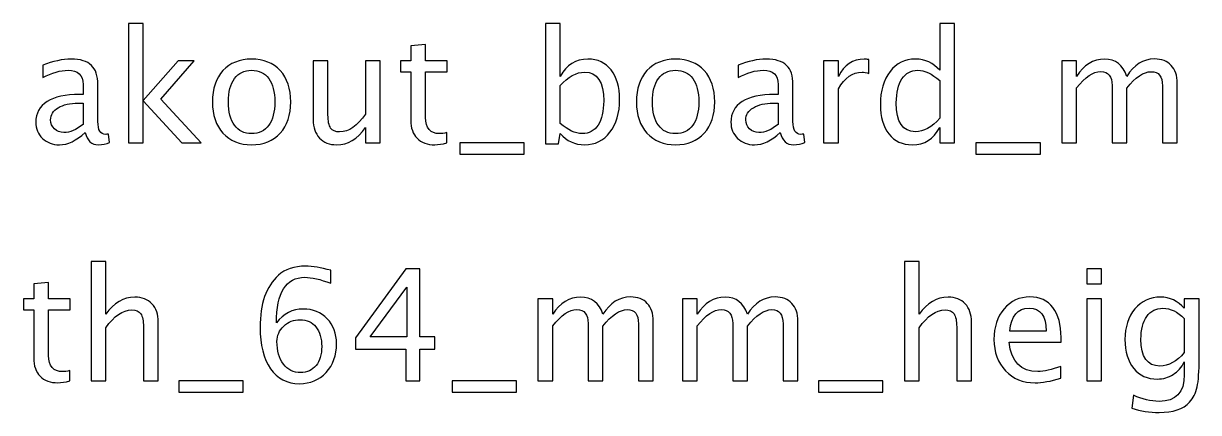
# Model space of a CAD drawing. Header units: centimetres. Extents: x -67 to 67, y -62 to 59.
# Drawn here: x 24.67 to 34.31, y 46.96 to 50.15 of the extents above; entities that cross this region are included whole.
import ezdxf

# ---------------------------------------------------------------- set-up
doc = ezdxf.new("R2010")
doc.units = ezdxf.units.CM
doc.header["$MEASUREMENT"] = 0
doc.layers.add('Layer 1', color=7, linetype='Continuous')

msp = doc.modelspace()

# ---------------------------------------------------------------- linework, layer by layer
at = {"layer": 'Layer 1'}
for points, knots in [([(25.53394, 49.17044), (25.53394, 49.17044), (25.53394, 50.14961), (25.53394, 50.14961), (25.53394, 50.14961), (25.53394, 50.14961), (25.65586, 50.14961), (25.65586, 50.14961), (25.65586, 50.14961), (25.65586, 50.14961), (25.65586, 49.51694), (25.65586, 49.51694), (25.65586, 49.51694), (25.65586, 49.51694), (25.94161, 49.84354), (25.94161, 49.84354), (25.94161, 49.84354), (25.94161, 49.84354), (26.07327, 49.84354), (26.07327, 49.84354), (26.07327, 49.84354), (26.07327, 49.84354), (25.80022, 49.52943), (25.80022, 49.52943), (25.80022, 49.52943), (25.80022, 49.52943), (26.13042, 49.17044), (26.13042, 49.17044), (26.13042, 49.17044), (26.13042, 49.17044), (25.97336, 49.17044), (25.97336, 49.17044), (25.97336, 49.17044), (25.97336, 49.17044), (25.65586, 49.51567), (25.65586, 49.51567), (25.65586, 49.51567), (25.65586, 49.51567), (25.65586, 49.17044), (25.65586, 49.17044), (25.65586, 49.17044), (25.65586, 49.17044), (25.53394, 49.17044), (25.53394, 49.17044)], [0, 0, 0, 0, 0.0833333, 0.0833333, 0.0833333, 0.0833333, 0.1666667, 0.1666667, 0.1666667, 0.1666667, 0.25, 0.25, 0.25, 0.25, 0.3333333, 0.3333333, 0.3333333, 0.3333333, 0.4166667, 0.4166667, 0.4166667, 0.4166667, 0.5, 0.5, 0.5, 0.5, 0.5833333, 0.5833333, 0.5833333, 0.5833333, 0.6666667, 0.6666667, 0.6666667, 0.6666667, 0.75, 0.75, 0.75, 0.75, 0.8333333, 0.8333333, 0.8333333, 0.8333333, 1, 1, 1, 1]), ([(28.95469, 49.16282), (28.95469, 49.16282), (28.95469, 50.14961), (28.95469, 50.14961), (28.95469, 50.14961), (28.95469, 50.14961), (29.07661, 50.14961), (29.07661, 50.14961), (29.07661, 50.14961), (29.07661, 50.14961), (29.07661, 49.71633), (29.07661, 49.71633), (29.07661, 49.71633), (29.12656, 49.81052), (29.20171, 49.85751), (29.30182, 49.85751), (29.30182, 49.85751), (29.38289, 49.85751), (29.4466, 49.82809), (29.49317, 49.76903), (29.49317, 49.76903), (29.53974, 49.70998), (29.56302, 49.62933), (29.56302, 49.5271), (29.56302, 49.5271), (29.56302, 49.41576), (29.53656, 49.3258), (29.48386, 49.25765), (29.48386, 49.25765), (29.43115, 49.18928), (29.36173, 49.1552), (29.27579, 49.1552), (29.27579, 49.1552), (29.19599, 49.1552), (29.12953, 49.18568), (29.07661, 49.24685), (29.07661, 49.24685), (29.07661, 49.24685), (29.06179, 49.16282), (29.06179, 49.16282), (29.06179, 49.16282), (29.06179, 49.16282), (28.95469, 49.16282), (28.95469, 49.16282)], [0, 0, 0, 0, 0.0833333, 0.0833333, 0.0833333, 0.0833333, 0.1666667, 0.1666667, 0.1666667, 0.1666667, 0.25, 0.25, 0.25, 0.25, 0.3333333, 0.3333333, 0.3333333, 0.3333333, 0.4166667, 0.4166667, 0.4166667, 0.4166667, 0.5, 0.5, 0.5, 0.5, 0.5833333, 0.5833333, 0.5833333, 0.5833333, 0.6666667, 0.6666667, 0.6666667, 0.6666667, 0.75, 0.75, 0.75, 0.75, 0.8333333, 0.8333333, 0.8333333, 0.8333333, 1, 1, 1, 1]), ([(32.1881, 49.17044), (32.1881, 49.17044), (32.1881, 49.29681), (32.1881, 49.29681), (32.1881, 49.29681), (32.13836, 49.2024), (32.06343, 49.1552), (31.96331, 49.1552), (31.96331, 49.1552), (31.88203, 49.1552), (31.81811, 49.18462), (31.77154, 49.24368), (31.77154, 49.24368), (31.72497, 49.30273), (31.70169, 49.38338), (31.70169, 49.48561), (31.70169, 49.48561), (31.70169, 49.59737), (31.72815, 49.68733), (31.78085, 49.75549), (31.78085, 49.75549), (31.83377, 49.82343), (31.9032, 49.85751), (31.98935, 49.85751), (31.98935, 49.85751), (32.06914, 49.85751), (32.13561, 49.82703), (32.1881, 49.76586), (32.1881, 49.76586), (32.1881, 49.76586), (32.1881, 50.14961), (32.1881, 50.14961), (32.1881, 50.14961), (32.1881, 50.14961), (32.31002, 50.14961), (32.31002, 50.14961), (32.31002, 50.14961), (32.31002, 50.14961), (32.31002, 49.17044), (32.31002, 49.17044), (32.31002, 49.17044), (32.31002, 49.17044), (32.1881, 49.17044), (32.1881, 49.17044)], [0, 0, 0, 0, 0.0833333, 0.0833333, 0.0833333, 0.0833333, 0.1666667, 0.1666667, 0.1666667, 0.1666667, 0.25, 0.25, 0.25, 0.25, 0.3333333, 0.3333333, 0.3333333, 0.3333333, 0.4166667, 0.4166667, 0.4166667, 0.4166667, 0.5, 0.5, 0.5, 0.5, 0.5833333, 0.5833333, 0.5833333, 0.5833333, 0.6666667, 0.6666667, 0.6666667, 0.6666667, 0.75, 0.75, 0.75, 0.75, 0.8333333, 0.8333333, 0.8333333, 0.8333333, 1, 1, 1, 1]), ([(28.1457, 49.17065), (28.10802, 49.16028), (28.07522, 49.1552), (28.04749, 49.1552), (28.04749, 49.1552), (27.98526, 49.1552), (27.93679, 49.17298), (27.90207, 49.20854), (27.90207, 49.20854), (27.86715, 49.2441), (27.84979, 49.29342), (27.84979, 49.35671), (27.84979, 49.35671), (27.84979, 49.35671), (27.84979, 49.7521), (27.84979, 49.7521), (27.84979, 49.7521), (27.84979, 49.7521), (27.76555, 49.7521), (27.76555, 49.7521), (27.76555, 49.7521), (27.76555, 49.7521), (27.76555, 49.84354), (27.76555, 49.84354), (27.76555, 49.84354), (27.76555, 49.84354), (27.84979, 49.84354), (27.84979, 49.84354), (27.84979, 49.84354), (27.84979, 49.84354), (27.84979, 49.96525), (27.84979, 49.96525), (27.84979, 49.96525), (27.84979, 49.96525), (27.97171, 49.97689), (27.97171, 49.97689), (27.97171, 49.97689), (27.97171, 49.97689), (27.97171, 49.84354), (27.97171, 49.84354), (27.97171, 49.84354), (27.97171, 49.84354), (28.14824, 49.84354), (28.14824, 49.84354), (28.14824, 49.84354), (28.14824, 49.84354), (28.14824, 49.7521), (28.14824, 49.7521), (28.14824, 49.7521), (28.14824, 49.7521), (27.97171, 49.7521), (27.97171, 49.7521), (27.97171, 49.7521), (27.97171, 49.7521), (27.97171, 49.37872), (27.97171, 49.37872), (27.97171, 49.37872), (27.97171, 49.29067), (28.01002, 49.24664), (28.08643, 49.24664), (28.08643, 49.24664), (28.10273, 49.24664), (28.12242, 49.24939), (28.1457, 49.25468), (28.1457, 49.25468), (28.1457, 49.25468), (28.1457, 49.17065), (28.1457, 49.17065)], [0, 0, 0, 0, 0.0555556, 0.0555556, 0.0555556, 0.0555556, 0.1111111, 0.1111111, 0.1111111, 0.1111111, 0.1666667, 0.1666667, 0.1666667, 0.1666667, 0.2222222, 0.2222222, 0.2222222, 0.2222222, 0.2777778, 0.2777778, 0.2777778, 0.2777778, 0.3333333, 0.3333333, 0.3333333, 0.3333333, 0.3888889, 0.3888889, 0.3888889, 0.3888889, 0.4444444, 0.4444444, 0.4444444, 0.4444444, 0.5, 0.5, 0.5, 0.5, 0.5555556, 0.5555556, 0.5555556, 0.5555556, 0.6111111, 0.6111111, 0.6111111, 0.6111111, 0.6666667, 0.6666667, 0.6666667, 0.6666667, 0.7222222, 0.7222222, 0.7222222, 0.7222222, 0.7777778, 0.7777778, 0.7777778, 0.7777778, 0.8333333, 0.8333333, 0.8333333, 0.8333333, 0.8888889, 0.8888889, 0.8888889, 0.8888889, 1, 1, 1, 1]), ([(25.17961, 49.25617), (25.10638, 49.18886), (25.03589, 49.1552), (24.96816, 49.1552), (24.96816, 49.1552), (24.91249, 49.1552), (24.86613, 49.17256), (24.82952, 49.20748), (24.82952, 49.20748), (24.79269, 49.24241), (24.77427, 49.28643), (24.77427, 49.33956), (24.77427, 49.33956), (24.77427, 49.41301), (24.80517, 49.46953), (24.86698, 49.5089), (24.86698, 49.5089), (24.92879, 49.54827), (25.01748, 49.56795), (25.13305, 49.56795), (25.13305, 49.56795), (25.13305, 49.56795), (25.16162, 49.56795), (25.16162, 49.56795), (25.16162, 49.56795), (25.16162, 49.56795), (25.16162, 49.64902), (25.16162, 49.64902), (25.16162, 49.64902), (25.16162, 49.72712), (25.12098, 49.76607), (25.03949, 49.76607), (25.03949, 49.76607), (24.97641, 49.76607), (24.90741, 49.74617), (24.83269, 49.70638), (24.83269, 49.70638), (24.83269, 49.70638), (24.83269, 49.80671), (24.83269, 49.80671), (24.83269, 49.80671), (24.91482, 49.84058), (24.99229, 49.85751), (25.06489, 49.85751), (25.06489, 49.85751), (25.13961, 49.85751), (25.19485, 49.84058), (25.2302, 49.8065), (25.2302, 49.8065), (25.26576, 49.77242), (25.28354, 49.71993), (25.28354, 49.64902), (25.28354, 49.64902), (25.28354, 49.64902), (25.28354, 49.34485), (25.28354, 49.34485), (25.28354, 49.34485), (25.28354, 49.27522), (25.30492, 49.24029), (25.34789, 49.24029), (25.34789, 49.24029), (25.35318, 49.24029), (25.36101, 49.24114), (25.37138, 49.24283), (25.37138, 49.24283), (25.37138, 49.24283), (25.38006, 49.1751), (25.38006, 49.1751), (25.38006, 49.1751), (25.35233, 49.16176), (25.32185, 49.1552), (25.28841, 49.1552), (25.28841, 49.1552), (25.23147, 49.1552), (25.19528, 49.18886), (25.17961, 49.25617)], [0, 0, 0, 0, 0.05, 0.05, 0.05, 0.05, 0.1, 0.1, 0.1, 0.1, 0.15, 0.15, 0.15, 0.15, 0.2, 0.2, 0.2, 0.2, 0.25, 0.25, 0.25, 0.25, 0.3, 0.3, 0.3, 0.3, 0.35, 0.35, 0.35, 0.35, 0.4, 0.4, 0.4, 0.4, 0.45, 0.45, 0.45, 0.45, 0.5, 0.5, 0.5, 0.5, 0.55, 0.55, 0.55, 0.55, 0.6, 0.6, 0.6, 0.6, 0.65, 0.65, 0.65, 0.65, 0.7, 0.7, 0.7, 0.7, 0.75, 0.75, 0.75, 0.75, 0.8, 0.8, 0.8, 0.8, 0.85, 0.85, 0.85, 0.85, 0.9, 0.9, 0.9, 0.9, 1, 1, 1, 1]), ([(26.54423, 49.1552), (26.44538, 49.1552), (26.36707, 49.18674), (26.30949, 49.24982), (26.30949, 49.24982), (26.25171, 49.31289), (26.22292, 49.39862), (26.22292, 49.50678), (26.22292, 49.50678), (26.22292, 49.61473), (26.25171, 49.70024), (26.30949, 49.76311), (26.30949, 49.76311), (26.36707, 49.82597), (26.44538, 49.85751), (26.54423, 49.85751), (26.54423, 49.85751), (26.64308, 49.85751), (26.7214, 49.82597), (26.77897, 49.76311), (26.77897, 49.76311), (26.83675, 49.70024), (26.86554, 49.61473), (26.86554, 49.50678), (26.86554, 49.50678), (26.86554, 49.39862), (26.83675, 49.31289), (26.77897, 49.24982), (26.77897, 49.24982), (26.7214, 49.18674), (26.64308, 49.1552), (26.54423, 49.1552)], [0, 0, 0, 0, 0.1111111, 0.1111111, 0.1111111, 0.1111111, 0.2222222, 0.2222222, 0.2222222, 0.2222222, 0.3333333, 0.3333333, 0.3333333, 0.3333333, 0.4444444, 0.4444444, 0.4444444, 0.4444444, 0.5555556, 0.5555556, 0.5555556, 0.5555556, 0.6666667, 0.6666667, 0.6666667, 0.6666667, 0.7777778, 0.7777778, 0.7777778, 0.7777778, 1, 1, 1, 1]), ([(27.4781, 49.17044), (27.4781, 49.17044), (27.4781, 49.29702), (27.4781, 49.29702), (27.4781, 49.29702), (27.41312, 49.2024), (27.33417, 49.1552), (27.24146, 49.1552), (27.24146, 49.1552), (27.18261, 49.1552), (27.13584, 49.17362), (27.10112, 49.21066), (27.10112, 49.21066), (27.0662, 49.2477), (27.04884, 49.29744), (27.04884, 49.36031), (27.04884, 49.36031), (27.04884, 49.36031), (27.04884, 49.84354), (27.04884, 49.84354), (27.04884, 49.84354), (27.04884, 49.84354), (27.17076, 49.84354), (27.17076, 49.84354), (27.17076, 49.84354), (27.17076, 49.84354), (27.17076, 49.4001), (27.17076, 49.4001), (27.17076, 49.4001), (27.17076, 49.34951), (27.17817, 49.31374), (27.19277, 49.29257), (27.19277, 49.29257), (27.20759, 49.27119), (27.23214, 49.26061), (27.26665, 49.26061), (27.26665, 49.26061), (27.34115, 49.26061), (27.41185, 49.30951), (27.4781, 49.40751), (27.4781, 49.40751), (27.4781, 49.40751), (27.4781, 49.84354), (27.4781, 49.84354), (27.4781, 49.84354), (27.4781, 49.84354), (27.60002, 49.84354), (27.60002, 49.84354), (27.60002, 49.84354), (27.60002, 49.84354), (27.60002, 49.17044), (27.60002, 49.17044), (27.60002, 49.17044), (27.60002, 49.17044), (27.4781, 49.17044), (27.4781, 49.17044)], [0, 0, 0, 0, 0.0666667, 0.0666667, 0.0666667, 0.0666667, 0.1333333, 0.1333333, 0.1333333, 0.1333333, 0.2, 0.2, 0.2, 0.2, 0.2666667, 0.2666667, 0.2666667, 0.2666667, 0.3333333, 0.3333333, 0.3333333, 0.3333333, 0.4, 0.4, 0.4, 0.4, 0.4666667, 0.4666667, 0.4666667, 0.4666667, 0.5333333, 0.5333333, 0.5333333, 0.5333333, 0.6, 0.6, 0.6, 0.6, 0.6666667, 0.6666667, 0.6666667, 0.6666667, 0.7333333, 0.7333333, 0.7333333, 0.7333333, 0.8, 0.8, 0.8, 0.8, 0.8666667, 0.8666667, 0.8666667, 0.8666667, 1, 1, 1, 1]), ([(30.02191, 49.1552), (29.92306, 49.1552), (29.84475, 49.18674), (29.78717, 49.24982), (29.78717, 49.24982), (29.72939, 49.31289), (29.7006, 49.39862), (29.7006, 49.50678), (29.7006, 49.50678), (29.7006, 49.61473), (29.72939, 49.70024), (29.78717, 49.76311), (29.78717, 49.76311), (29.84475, 49.82597), (29.92306, 49.85751), (30.02191, 49.85751), (30.02191, 49.85751), (30.12076, 49.85751), (30.19908, 49.82597), (30.25665, 49.76311), (30.25665, 49.76311), (30.31443, 49.70024), (30.34322, 49.61473), (30.34322, 49.50678), (30.34322, 49.50678), (30.34322, 49.39862), (30.31443, 49.31289), (30.25665, 49.24982), (30.25665, 49.24982), (30.19908, 49.18674), (30.12076, 49.1552), (30.02191, 49.1552)], [0, 0, 0, 0, 0.1111111, 0.1111111, 0.1111111, 0.1111111, 0.2222222, 0.2222222, 0.2222222, 0.2222222, 0.3333333, 0.3333333, 0.3333333, 0.3333333, 0.4444444, 0.4444444, 0.4444444, 0.4444444, 0.5555556, 0.5555556, 0.5555556, 0.5555556, 0.6666667, 0.6666667, 0.6666667, 0.6666667, 0.7777778, 0.7777778, 0.7777778, 0.7777778, 1, 1, 1, 1]), ([(30.88106, 49.25617), (30.80783, 49.18886), (30.73734, 49.1552), (30.66961, 49.1552), (30.66961, 49.1552), (30.61394, 49.1552), (30.56758, 49.17256), (30.53097, 49.20748), (30.53097, 49.20748), (30.49414, 49.24241), (30.47572, 49.28643), (30.47572, 49.33956), (30.47572, 49.33956), (30.47572, 49.41301), (30.50662, 49.46953), (30.56843, 49.5089), (30.56843, 49.5089), (30.63024, 49.54827), (30.71893, 49.56795), (30.8345, 49.56795), (30.8345, 49.56795), (30.8345, 49.56795), (30.86307, 49.56795), (30.86307, 49.56795), (30.86307, 49.56795), (30.86307, 49.56795), (30.86307, 49.64902), (30.86307, 49.64902), (30.86307, 49.64902), (30.86307, 49.72712), (30.82243, 49.76607), (30.74094, 49.76607), (30.74094, 49.76607), (30.67786, 49.76607), (30.60886, 49.74617), (30.53414, 49.70638), (30.53414, 49.70638), (30.53414, 49.70638), (30.53414, 49.80671), (30.53414, 49.80671), (30.53414, 49.80671), (30.61627, 49.84058), (30.69374, 49.85751), (30.76634, 49.85751), (30.76634, 49.85751), (30.84106, 49.85751), (30.8963, 49.84058), (30.93165, 49.8065), (30.93165, 49.8065), (30.96721, 49.77242), (30.98499, 49.71993), (30.98499, 49.64902), (30.98499, 49.64902), (30.98499, 49.64902), (30.98499, 49.34485), (30.98499, 49.34485), (30.98499, 49.34485), (30.98499, 49.27522), (31.00637, 49.24029), (31.04934, 49.24029), (31.04934, 49.24029), (31.05463, 49.24029), (31.06246, 49.24114), (31.07283, 49.24283), (31.07283, 49.24283), (31.07283, 49.24283), (31.08151, 49.1751), (31.08151, 49.1751), (31.08151, 49.1751), (31.05378, 49.16176), (31.0233, 49.1552), (30.98986, 49.1552), (30.98986, 49.1552), (30.93292, 49.1552), (30.89673, 49.18886), (30.88106, 49.25617)], [0, 0, 0, 0, 0.05, 0.05, 0.05, 0.05, 0.1, 0.1, 0.1, 0.1, 0.15, 0.15, 0.15, 0.15, 0.2, 0.2, 0.2, 0.2, 0.25, 0.25, 0.25, 0.25, 0.3, 0.3, 0.3, 0.3, 0.35, 0.35, 0.35, 0.35, 0.4, 0.4, 0.4, 0.4, 0.45, 0.45, 0.45, 0.45, 0.5, 0.5, 0.5, 0.5, 0.55, 0.55, 0.55, 0.55, 0.6, 0.6, 0.6, 0.6, 0.65, 0.65, 0.65, 0.65, 0.7, 0.7, 0.7, 0.7, 0.75, 0.75, 0.75, 0.75, 0.8, 0.8, 0.8, 0.8, 0.85, 0.85, 0.85, 0.85, 0.9, 0.9, 0.9, 0.9, 1, 1, 1, 1]), ([(31.23539, 49.17044), (31.23539, 49.17044), (31.23539, 49.84354), (31.23539, 49.84354), (31.23539, 49.84354), (31.23539, 49.84354), (31.35731, 49.84354), (31.35731, 49.84354), (31.35731, 49.84354), (31.35731, 49.84354), (31.35731, 49.71633), (31.35731, 49.71633), (31.35731, 49.71633), (31.40578, 49.81052), (31.47606, 49.85751), (31.56834, 49.85751), (31.56834, 49.85751), (31.58083, 49.85751), (31.59395, 49.85645), (31.6075, 49.85434), (31.6075, 49.85434), (31.6075, 49.85434), (31.6075, 49.74025), (31.6075, 49.74025), (31.6075, 49.74025), (31.58633, 49.74723), (31.56771, 49.75083), (31.55162, 49.75083), (31.55162, 49.75083), (31.47415, 49.75083), (31.40938, 49.70511), (31.35731, 49.61346), (31.35731, 49.61346), (31.35731, 49.61346), (31.35731, 49.17044), (31.35731, 49.17044), (31.35731, 49.17044), (31.35731, 49.17044), (31.23539, 49.17044), (31.23539, 49.17044)], [0, 0, 0, 0, 0.0909091, 0.0909091, 0.0909091, 0.0909091, 0.1818182, 0.1818182, 0.1818182, 0.1818182, 0.2727273, 0.2727273, 0.2727273, 0.2727273, 0.3636364, 0.3636364, 0.3636364, 0.3636364, 0.4545455, 0.4545455, 0.4545455, 0.4545455, 0.5454545, 0.5454545, 0.5454545, 0.5454545, 0.6363636, 0.6363636, 0.6363636, 0.6363636, 0.7272727, 0.7272727, 0.7272727, 0.7272727, 0.8181818, 0.8181818, 0.8181818, 0.8181818, 1, 1, 1, 1]), ([(33.18928, 49.17044), (33.18928, 49.17044), (33.18928, 49.84354), (33.18928, 49.84354), (33.18928, 49.84354), (33.18928, 49.84354), (33.3112, 49.84354), (33.3112, 49.84354), (33.3112, 49.84354), (33.3112, 49.84354), (33.3112, 49.71633), (33.3112, 49.71633), (33.3112, 49.71633), (33.37068, 49.81052), (33.44688, 49.85751), (33.54022, 49.85751), (33.54022, 49.85751), (33.63018, 49.85751), (33.69135, 49.81052), (33.72395, 49.71633), (33.72395, 49.71633), (33.78174, 49.81137), (33.85709, 49.85878), (33.94959, 49.85878), (33.94959, 49.85878), (34.00864, 49.85878), (34.05457, 49.84142), (34.08738, 49.8065), (34.08738, 49.8065), (34.12019, 49.77157), (34.1367, 49.72268), (34.1367, 49.65981), (34.1367, 49.65981), (34.1367, 49.65981), (34.1367, 49.17044), (34.1367, 49.17044), (34.1367, 49.17044), (34.1367, 49.17044), (34.01478, 49.17044), (34.01478, 49.17044), (34.01478, 49.17044), (34.01478, 49.17044), (34.01478, 49.63971), (34.01478, 49.63971), (34.01478, 49.63971), (34.01478, 49.71633), (33.9843, 49.75464), (33.92334, 49.75464), (33.92334, 49.75464), (33.86005, 49.75464), (33.79359, 49.70998), (33.72395, 49.62044), (33.72395, 49.62044), (33.72395, 49.62044), (33.72395, 49.17044), (33.72395, 49.17044), (33.72395, 49.17044), (33.72395, 49.17044), (33.60203, 49.17044), (33.60203, 49.17044), (33.60203, 49.17044), (33.60203, 49.17044), (33.60203, 49.64013), (33.60203, 49.64013), (33.60203, 49.64013), (33.60203, 49.71739), (33.57113, 49.75591), (33.50911, 49.75591), (33.50911, 49.75591), (33.44751, 49.75591), (33.38147, 49.71104), (33.3112, 49.62108), (33.3112, 49.62108), (33.3112, 49.62108), (33.3112, 49.17044), (33.3112, 49.17044), (33.3112, 49.17044), (33.3112, 49.17044), (33.18928, 49.17044), (33.18928, 49.17044)], [0, 0, 0, 0, 0.047619, 0.047619, 0.047619, 0.047619, 0.0952381, 0.0952381, 0.0952381, 0.0952381, 0.1428571, 0.1428571, 0.1428571, 0.1428571, 0.1904762, 0.1904762, 0.1904762, 0.1904762, 0.2380952, 0.2380952, 0.2380952, 0.2380952, 0.2857143, 0.2857143, 0.2857143, 0.2857143, 0.3333333, 0.3333333, 0.3333333, 0.3333333, 0.3809524, 0.3809524, 0.3809524, 0.3809524, 0.4285714, 0.4285714, 0.4285714, 0.4285714, 0.4761905, 0.4761905, 0.4761905, 0.4761905, 0.5238095, 0.5238095, 0.5238095, 0.5238095, 0.5714286, 0.5714286, 0.5714286, 0.5714286, 0.6190476, 0.6190476, 0.6190476, 0.6190476, 0.6666667, 0.6666667, 0.6666667, 0.6666667, 0.7142857, 0.7142857, 0.7142857, 0.7142857, 0.7619048, 0.7619048, 0.7619048, 0.7619048, 0.8095238, 0.8095238, 0.8095238, 0.8095238, 0.8571429, 0.8571429, 0.8571429, 0.8571429, 0.9047619, 0.9047619, 0.9047619, 0.9047619, 1, 1, 1, 1]), ([(26.54402, 49.24664), (26.60434, 49.24664), (26.65133, 49.26929), (26.68478, 49.3148), (26.68478, 49.3148), (26.71801, 49.36009), (26.73473, 49.42423), (26.73473, 49.50678), (26.73473, 49.50678), (26.73473, 49.58912), (26.71801, 49.65304), (26.68478, 49.69834), (26.68478, 49.69834), (26.65133, 49.74342), (26.60434, 49.76607), (26.54402, 49.76607), (26.54402, 49.76607), (26.48348, 49.76607), (26.43649, 49.74342), (26.40347, 49.69834), (26.40347, 49.69834), (26.37024, 49.65304), (26.35373, 49.58912), (26.35373, 49.50678), (26.35373, 49.50678), (26.35373, 49.42423), (26.37024, 49.36009), (26.40347, 49.3148), (26.40347, 49.3148), (26.43649, 49.26929), (26.48348, 49.24664), (26.54402, 49.24664)], [0, 0, 0, 0, 0.1111111, 0.1111111, 0.1111111, 0.1111111, 0.2222222, 0.2222222, 0.2222222, 0.2222222, 0.3333333, 0.3333333, 0.3333333, 0.3333333, 0.4444444, 0.4444444, 0.4444444, 0.4444444, 0.5555556, 0.5555556, 0.5555556, 0.5555556, 0.6666667, 0.6666667, 0.6666667, 0.6666667, 0.7777778, 0.7777778, 0.7777778, 0.7777778, 1, 1, 1, 1]), ([(29.07661, 49.33088), (29.13948, 49.27479), (29.19938, 49.24664), (29.25632, 49.24664), (29.25632, 49.24664), (29.31241, 49.24664), (29.3558, 49.27014), (29.38628, 49.31691), (29.38628, 49.31691), (29.41697, 49.36369), (29.43221, 49.42952), (29.43221, 49.51461), (29.43221, 49.51461), (29.43221, 49.67209), (29.38014, 49.75083), (29.276, 49.75083), (29.276, 49.75083), (29.20784, 49.75083), (29.14138, 49.714), (29.07661, 49.64013), (29.07661, 49.64013), (29.07661, 49.64013), (29.07661, 49.33088), (29.07661, 49.33088)], [0, 0, 0, 0, 0.1428571, 0.1428571, 0.1428571, 0.1428571, 0.2857143, 0.2857143, 0.2857143, 0.2857143, 0.4285714, 0.4285714, 0.4285714, 0.4285714, 0.5714286, 0.5714286, 0.5714286, 0.5714286, 0.7142857, 0.7142857, 0.7142857, 0.7142857, 1, 1, 1, 1]), ([(30.0217, 49.24664), (30.08202, 49.24664), (30.12901, 49.26929), (30.16246, 49.3148), (30.16246, 49.3148), (30.19569, 49.36009), (30.21241, 49.42423), (30.21241, 49.50678), (30.21241, 49.50678), (30.21241, 49.58912), (30.19569, 49.65304), (30.16246, 49.69834), (30.16246, 49.69834), (30.12901, 49.74342), (30.08202, 49.76607), (30.0217, 49.76607), (30.0217, 49.76607), (29.96116, 49.76607), (29.91417, 49.74342), (29.88115, 49.69834), (29.88115, 49.69834), (29.84792, 49.65304), (29.83141, 49.58912), (29.83141, 49.50678), (29.83141, 49.50678), (29.83141, 49.42423), (29.84792, 49.36009), (29.88115, 49.3148), (29.88115, 49.3148), (29.91417, 49.26929), (29.96116, 49.24664), (30.0217, 49.24664)], [0, 0, 0, 0, 0.1111111, 0.1111111, 0.1111111, 0.1111111, 0.2222222, 0.2222222, 0.2222222, 0.2222222, 0.3333333, 0.3333333, 0.3333333, 0.3333333, 0.4444444, 0.4444444, 0.4444444, 0.4444444, 0.5555556, 0.5555556, 0.5555556, 0.5555556, 0.6666667, 0.6666667, 0.6666667, 0.6666667, 0.7777778, 0.7777778, 0.7777778, 0.7777778, 1, 1, 1, 1]), ([(32.1881, 49.68246), (32.12481, 49.73813), (32.06491, 49.76607), (32.00818, 49.76607), (32.00818, 49.76607), (31.9523, 49.76607), (31.90912, 49.74279), (31.87843, 49.69601), (31.87843, 49.69601), (31.84774, 49.64944), (31.8325, 49.5834), (31.8325, 49.49789), (31.8325, 49.49789), (31.8325, 49.34062), (31.88457, 49.26188), (31.98892, 49.26188), (31.98892, 49.26188), (32.05666, 49.26188), (32.12312, 49.29892), (32.1881, 49.37279), (32.1881, 49.37279), (32.1881, 49.37279), (32.1881, 49.68246), (32.1881, 49.68246)], [0, 0, 0, 0, 0.1428571, 0.1428571, 0.1428571, 0.1428571, 0.2857143, 0.2857143, 0.2857143, 0.2857143, 0.4285714, 0.4285714, 0.4285714, 0.4285714, 0.5714286, 0.5714286, 0.5714286, 0.5714286, 0.7142857, 0.7142857, 0.7142857, 0.7142857, 1, 1, 1, 1]), ([(25.16162, 49.32263), (25.16162, 49.32263), (25.16162, 49.49556), (25.16162, 49.49556), (25.16162, 49.49556), (25.16162, 49.49556), (25.12246, 49.49683), (25.12246, 49.49683), (25.12246, 49.49683), (25.05473, 49.49683), (25.00012, 49.48434), (24.95842, 49.45937), (24.95842, 49.45937), (24.91693, 49.43418), (24.89619, 49.40095), (24.89619, 49.35946), (24.89619, 49.35946), (24.89619, 49.33046), (24.90656, 49.30591), (24.92709, 49.2858), (24.92709, 49.2858), (24.94784, 49.26569), (24.97303, 49.25553), (25.00287, 49.25553), (25.00287, 49.25553), (25.05367, 49.25553), (25.10659, 49.27797), (25.16162, 49.32263)], [0, 0, 0, 0, 0.125, 0.125, 0.125, 0.125, 0.25, 0.25, 0.25, 0.25, 0.375, 0.375, 0.375, 0.375, 0.5, 0.5, 0.5, 0.5, 0.625, 0.625, 0.625, 0.625, 0.75, 0.75, 0.75, 0.75, 1, 1, 1, 1]), ([(30.86307, 49.32263), (30.86307, 49.32263), (30.86307, 49.49556), (30.86307, 49.49556), (30.86307, 49.49556), (30.86307, 49.49556), (30.82391, 49.49683), (30.82391, 49.49683), (30.82391, 49.49683), (30.75618, 49.49683), (30.70157, 49.48434), (30.65987, 49.45937), (30.65987, 49.45937), (30.61838, 49.43418), (30.59764, 49.40095), (30.59764, 49.35946), (30.59764, 49.35946), (30.59764, 49.33046), (30.60801, 49.30591), (30.62854, 49.2858), (30.62854, 49.2858), (30.64929, 49.26569), (30.67448, 49.25553), (30.70432, 49.25553), (30.70432, 49.25553), (30.75512, 49.25553), (30.80804, 49.27797), (30.86307, 49.32263)], [0, 0, 0, 0, 0.125, 0.125, 0.125, 0.125, 0.25, 0.25, 0.25, 0.25, 0.375, 0.375, 0.375, 0.375, 0.5, 0.5, 0.5, 0.5, 0.625, 0.625, 0.625, 0.625, 0.75, 0.75, 0.75, 0.75, 1, 1, 1, 1]), ([(28.25111, 49.079), (28.25111, 49.079), (28.25111, 49.17044), (28.25111, 49.17044), (28.25111, 49.17044), (28.25111, 49.17044), (28.77943, 49.17044), (28.77943, 49.17044), (28.77943, 49.17044), (28.77943, 49.17044), (28.77943, 49.079), (28.77943, 49.079), (28.77943, 49.079), (28.77943, 49.079), (28.25111, 49.079), (28.25111, 49.079)], [0, 0, 0, 0, 0.2, 0.2, 0.2, 0.2, 0.4, 0.4, 0.4, 0.4, 0.6, 0.6, 0.6, 0.6, 1, 1, 1, 1]), ([(32.4857, 49.079), (32.4857, 49.079), (32.4857, 49.17044), (32.4857, 49.17044), (32.4857, 49.17044), (32.4857, 49.17044), (33.01402, 49.17044), (33.01402, 49.17044), (33.01402, 49.17044), (33.01402, 49.17044), (33.01402, 49.079), (33.01402, 49.079), (33.01402, 49.079), (33.01402, 49.079), (32.4857, 49.079), (32.4857, 49.079)], [0, 0, 0, 0, 0.2, 0.2, 0.2, 0.2, 0.4, 0.4, 0.4, 0.4, 0.6, 0.6, 0.6, 0.6, 1, 1, 1, 1]), ([(25.22755, 47.21887), (25.22755, 47.21887), (25.22755, 48.19804), (25.22755, 48.19804), (25.22755, 48.19804), (25.22755, 48.19804), (25.34947, 48.19804), (25.34947, 48.19804), (25.34947, 48.19804), (25.34947, 48.19804), (25.34947, 47.76476), (25.34947, 47.76476), (25.34947, 47.76476), (25.41403, 47.85895), (25.49319, 47.90594), (25.58675, 47.90594), (25.58675, 47.90594), (25.64559, 47.90594), (25.69237, 47.88753), (25.72687, 47.85048), (25.72687, 47.85048), (25.76137, 47.81365), (25.77873, 47.76391), (25.77873, 47.70168), (25.77873, 47.70168), (25.77873, 47.70168), (25.77873, 47.21887), (25.77873, 47.21887), (25.77873, 47.21887), (25.77873, 47.21887), (25.65681, 47.21887), (25.65681, 47.21887), (25.65681, 47.21887), (25.65681, 47.21887), (25.65681, 47.66189), (25.65681, 47.66189), (25.65681, 47.66189), (25.65681, 47.71184), (25.6494, 47.7474), (25.6348, 47.76857), (25.6348, 47.76857), (25.61998, 47.78995), (25.59564, 47.80053), (25.56156, 47.80053), (25.56156, 47.80053), (25.48663, 47.80053), (25.41593, 47.75164), (25.34947, 47.65385), (25.34947, 47.65385), (25.34947, 47.65385), (25.34947, 47.21887), (25.34947, 47.21887), (25.34947, 47.21887), (25.34947, 47.21887), (25.22755, 47.21887), (25.22755, 47.21887)], [0, 0, 0, 0, 0.0666667, 0.0666667, 0.0666667, 0.0666667, 0.1333333, 0.1333333, 0.1333333, 0.1333333, 0.2, 0.2, 0.2, 0.2, 0.2666667, 0.2666667, 0.2666667, 0.2666667, 0.3333333, 0.3333333, 0.3333333, 0.3333333, 0.4, 0.4, 0.4, 0.4, 0.4666667, 0.4666667, 0.4666667, 0.4666667, 0.5333333, 0.5333333, 0.5333333, 0.5333333, 0.6, 0.6, 0.6, 0.6, 0.6666667, 0.6666667, 0.6666667, 0.6666667, 0.7333333, 0.7333333, 0.7333333, 0.7333333, 0.8, 0.8, 0.8, 0.8, 0.8666667, 0.8666667, 0.8666667, 0.8666667, 1, 1, 1, 1]), ([(31.89844, 47.21887), (31.89844, 47.21887), (31.89844, 48.19804), (31.89844, 48.19804), (31.89844, 48.19804), (31.89844, 48.19804), (32.02036, 48.19804), (32.02036, 48.19804), (32.02036, 48.19804), (32.02036, 48.19804), (32.02036, 47.76476), (32.02036, 47.76476), (32.02036, 47.76476), (32.08492, 47.85895), (32.16408, 47.90594), (32.25764, 47.90594), (32.25764, 47.90594), (32.31648, 47.90594), (32.36326, 47.88753), (32.39776, 47.85048), (32.39776, 47.85048), (32.43226, 47.81365), (32.44962, 47.76391), (32.44962, 47.70168), (32.44962, 47.70168), (32.44962, 47.70168), (32.44962, 47.21887), (32.44962, 47.21887), (32.44962, 47.21887), (32.44962, 47.21887), (32.3277, 47.21887), (32.3277, 47.21887), (32.3277, 47.21887), (32.3277, 47.21887), (32.3277, 47.66189), (32.3277, 47.66189), (32.3277, 47.66189), (32.3277, 47.71184), (32.32029, 47.7474), (32.30569, 47.76857), (32.30569, 47.76857), (32.29087, 47.78995), (32.26653, 47.80053), (32.23245, 47.80053), (32.23245, 47.80053), (32.15752, 47.80053), (32.08682, 47.75164), (32.02036, 47.65385), (32.02036, 47.65385), (32.02036, 47.65385), (32.02036, 47.21887), (32.02036, 47.21887), (32.02036, 47.21887), (32.02036, 47.21887), (31.89844, 47.21887), (31.89844, 47.21887)], [0, 0, 0, 0, 0.0666667, 0.0666667, 0.0666667, 0.0666667, 0.1333333, 0.1333333, 0.1333333, 0.1333333, 0.2, 0.2, 0.2, 0.2, 0.2666667, 0.2666667, 0.2666667, 0.2666667, 0.3333333, 0.3333333, 0.3333333, 0.3333333, 0.4, 0.4, 0.4, 0.4, 0.4666667, 0.4666667, 0.4666667, 0.4666667, 0.5333333, 0.5333333, 0.5333333, 0.5333333, 0.6, 0.6, 0.6, 0.6, 0.6666667, 0.6666667, 0.6666667, 0.6666667, 0.7333333, 0.7333333, 0.7333333, 0.7333333, 0.8, 0.8, 0.8, 0.8, 0.8666667, 0.8666667, 0.8666667, 0.8666667, 1, 1, 1, 1]), ([(26.74732, 47.6947), (26.80574, 47.77026), (26.87919, 47.80815), (26.96767, 47.80815), (26.96767, 47.80815), (27.04789, 47.80815), (27.1135, 47.78169), (27.16473, 47.72856), (27.16473, 47.72856), (27.21574, 47.67544), (27.24135, 47.60728), (27.24135, 47.52409), (27.24135, 47.52409), (27.24135, 47.42863), (27.21278, 47.3501), (27.15541, 47.28851), (27.15541, 47.28851), (27.09805, 47.22691), (27.02524, 47.19601), (26.93655, 47.19601), (26.93655, 47.19601), (26.8358, 47.19601), (26.75663, 47.23686), (26.6997, 47.31835), (26.6997, 47.31835), (26.64255, 47.40006), (26.61397, 47.51309), (26.61397, 47.65723), (26.61397, 47.65723), (26.61397, 47.85154), (26.66392, 47.99399), (26.76362, 48.08501), (26.76362, 48.08501), (26.81781, 48.13496), (26.89274, 48.15994), (26.9882, 48.15994), (26.9882, 48.15994), (27.04365, 48.15994), (27.11245, 48.14851), (27.19436, 48.12565), (27.19436, 48.12565), (27.19436, 48.12565), (27.19436, 48.01897), (27.19436, 48.01897), (27.19436, 48.01897), (27.10779, 48.05199), (27.03667, 48.0685), (26.98079, 48.0685), (26.98079, 48.0685), (26.82521, 48.0685), (26.74732, 47.94383), (26.74732, 47.6947)], [0, 0, 0, 0, 0.0714286, 0.0714286, 0.0714286, 0.0714286, 0.1428571, 0.1428571, 0.1428571, 0.1428571, 0.2142857, 0.2142857, 0.2142857, 0.2142857, 0.2857143, 0.2857143, 0.2857143, 0.2857143, 0.3571429, 0.3571429, 0.3571429, 0.3571429, 0.4285714, 0.4285714, 0.4285714, 0.4285714, 0.5, 0.5, 0.5, 0.5, 0.5714286, 0.5714286, 0.5714286, 0.5714286, 0.6428571, 0.6428571, 0.6428571, 0.6428571, 0.7142857, 0.7142857, 0.7142857, 0.7142857, 0.7857143, 0.7857143, 0.7857143, 0.7857143, 0.8571429, 0.8571429, 0.8571429, 0.8571429, 1, 1, 1, 1]), ([(27.81073, 47.21887), (27.81073, 47.21887), (27.81073, 47.47922), (27.81073, 47.47922), (27.81073, 47.47922), (27.81073, 47.47922), (27.39671, 47.47922), (27.39671, 47.47922), (27.39671, 47.47922), (27.39671, 47.47922), (27.39671, 47.57193), (27.39671, 47.57193), (27.39671, 47.57193), (27.39671, 47.57193), (27.81073, 48.13708), (27.81073, 48.13708), (27.81073, 48.13708), (27.81073, 48.13708), (27.92503, 48.13708), (27.92503, 48.13708), (27.92503, 48.13708), (27.92503, 48.13708), (27.92503, 47.57955), (27.92503, 47.57955), (27.92503, 47.57955), (27.92503, 47.57955), (28.04822, 47.57955), (28.04822, 47.57955), (28.04822, 47.57955), (28.04822, 47.57955), (28.04822, 47.47922), (28.04822, 47.47922), (28.04822, 47.47922), (28.04822, 47.47922), (27.92503, 47.47922), (27.92503, 47.47922), (27.92503, 47.47922), (27.92503, 47.47922), (27.92503, 47.21887), (27.92503, 47.21887), (27.92503, 47.21887), (27.92503, 47.21887), (27.81073, 47.21887), (27.81073, 47.21887)], [0, 0, 0, 0, 0.0833333, 0.0833333, 0.0833333, 0.0833333, 0.1666667, 0.1666667, 0.1666667, 0.1666667, 0.25, 0.25, 0.25, 0.25, 0.3333333, 0.3333333, 0.3333333, 0.3333333, 0.4166667, 0.4166667, 0.4166667, 0.4166667, 0.5, 0.5, 0.5, 0.5, 0.5833333, 0.5833333, 0.5833333, 0.5833333, 0.6666667, 0.6666667, 0.6666667, 0.6666667, 0.75, 0.75, 0.75, 0.75, 0.8333333, 0.8333333, 0.8333333, 0.8333333, 1, 1, 1, 1]), ([(33.39429, 48.01516), (33.39429, 48.01516), (33.39429, 48.13708), (33.39429, 48.13708), (33.39429, 48.13708), (33.39429, 48.13708), (33.51621, 48.13708), (33.51621, 48.13708), (33.51621, 48.13708), (33.51621, 48.13708), (33.51621, 48.01516), (33.51621, 48.01516), (33.51621, 48.01516), (33.51621, 48.01516), (33.39429, 48.01516), (33.39429, 48.01516)], [0, 0, 0, 0, 0.2, 0.2, 0.2, 0.2, 0.4, 0.4, 0.4, 0.4, 0.6, 0.6, 0.6, 0.6, 1, 1, 1, 1]), ([(25.05356, 47.21908), (25.01588, 47.20871), (24.98308, 47.20363), (24.95535, 47.20363), (24.95535, 47.20363), (24.89312, 47.20363), (24.84465, 47.22141), (24.80993, 47.25697), (24.80993, 47.25697), (24.77501, 47.29253), (24.75765, 47.34185), (24.75765, 47.40514), (24.75765, 47.40514), (24.75765, 47.40514), (24.75765, 47.80053), (24.75765, 47.80053), (24.75765, 47.80053), (24.75765, 47.80053), (24.67341, 47.80053), (24.67341, 47.80053), (24.67341, 47.80053), (24.67341, 47.80053), (24.67341, 47.89197), (24.67341, 47.89197), (24.67341, 47.89197), (24.67341, 47.89197), (24.75765, 47.89197), (24.75765, 47.89197), (24.75765, 47.89197), (24.75765, 47.89197), (24.75765, 48.01368), (24.75765, 48.01368), (24.75765, 48.01368), (24.75765, 48.01368), (24.87957, 48.02532), (24.87957, 48.02532), (24.87957, 48.02532), (24.87957, 48.02532), (24.87957, 47.89197), (24.87957, 47.89197), (24.87957, 47.89197), (24.87957, 47.89197), (25.0561, 47.89197), (25.0561, 47.89197), (25.0561, 47.89197), (25.0561, 47.89197), (25.0561, 47.80053), (25.0561, 47.80053), (25.0561, 47.80053), (25.0561, 47.80053), (24.87957, 47.80053), (24.87957, 47.80053), (24.87957, 47.80053), (24.87957, 47.80053), (24.87957, 47.42715), (24.87957, 47.42715), (24.87957, 47.42715), (24.87957, 47.3391), (24.91788, 47.29507), (24.99429, 47.29507), (24.99429, 47.29507), (25.01059, 47.29507), (25.03028, 47.29782), (25.05356, 47.30311), (25.05356, 47.30311), (25.05356, 47.30311), (25.05356, 47.21908), (25.05356, 47.21908)], [0, 0, 0, 0, 0.0555556, 0.0555556, 0.0555556, 0.0555556, 0.1111111, 0.1111111, 0.1111111, 0.1111111, 0.1666667, 0.1666667, 0.1666667, 0.1666667, 0.2222222, 0.2222222, 0.2222222, 0.2222222, 0.2777778, 0.2777778, 0.2777778, 0.2777778, 0.3333333, 0.3333333, 0.3333333, 0.3333333, 0.3888889, 0.3888889, 0.3888889, 0.3888889, 0.4444444, 0.4444444, 0.4444444, 0.4444444, 0.5, 0.5, 0.5, 0.5, 0.5555556, 0.5555556, 0.5555556, 0.5555556, 0.6111111, 0.6111111, 0.6111111, 0.6111111, 0.6666667, 0.6666667, 0.6666667, 0.6666667, 0.7222222, 0.7222222, 0.7222222, 0.7222222, 0.7777778, 0.7777778, 0.7777778, 0.7777778, 0.8333333, 0.8333333, 0.8333333, 0.8333333, 0.8888889, 0.8888889, 0.8888889, 0.8888889, 1, 1, 1, 1]), ([(27.51715, 47.57955), (27.51715, 47.57955), (27.81835, 47.57955), (27.81835, 47.57955), (27.81835, 47.57955), (27.81835, 47.57955), (27.81835, 47.98637), (27.81835, 47.98637), (27.81835, 47.98637), (27.81835, 47.98637), (27.51715, 47.57955), (27.51715, 47.57955)], [0, 0, 0, 0, 0.25, 0.25, 0.25, 0.25, 0.5, 0.5, 0.5, 0.5, 1, 1, 1, 1]), ([(28.89192, 47.21887), (28.89192, 47.21887), (28.89192, 47.89197), (28.89192, 47.89197), (28.89192, 47.89197), (28.89192, 47.89197), (29.01384, 47.89197), (29.01384, 47.89197), (29.01384, 47.89197), (29.01384, 47.89197), (29.01384, 47.76476), (29.01384, 47.76476), (29.01384, 47.76476), (29.07332, 47.85895), (29.14952, 47.90594), (29.24286, 47.90594), (29.24286, 47.90594), (29.33282, 47.90594), (29.39399, 47.85895), (29.42659, 47.76476), (29.42659, 47.76476), (29.48438, 47.8598), (29.55973, 47.90721), (29.65223, 47.90721), (29.65223, 47.90721), (29.71128, 47.90721), (29.75721, 47.88985), (29.79002, 47.85493), (29.79002, 47.85493), (29.82283, 47.82), (29.83934, 47.77111), (29.83934, 47.70824), (29.83934, 47.70824), (29.83934, 47.70824), (29.83934, 47.21887), (29.83934, 47.21887), (29.83934, 47.21887), (29.83934, 47.21887), (29.71742, 47.21887), (29.71742, 47.21887), (29.71742, 47.21887), (29.71742, 47.21887), (29.71742, 47.68814), (29.71742, 47.68814), (29.71742, 47.68814), (29.71742, 47.76476), (29.68694, 47.80307), (29.62598, 47.80307), (29.62598, 47.80307), (29.56269, 47.80307), (29.49623, 47.75841), (29.42659, 47.66887), (29.42659, 47.66887), (29.42659, 47.66887), (29.42659, 47.21887), (29.42659, 47.21887), (29.42659, 47.21887), (29.42659, 47.21887), (29.30467, 47.21887), (29.30467, 47.21887), (29.30467, 47.21887), (29.30467, 47.21887), (29.30467, 47.68856), (29.30467, 47.68856), (29.30467, 47.68856), (29.30467, 47.76582), (29.27377, 47.80434), (29.21175, 47.80434), (29.21175, 47.80434), (29.15015, 47.80434), (29.08411, 47.75947), (29.01384, 47.66951), (29.01384, 47.66951), (29.01384, 47.66951), (29.01384, 47.21887), (29.01384, 47.21887), (29.01384, 47.21887), (29.01384, 47.21887), (28.89192, 47.21887), (28.89192, 47.21887)], [0, 0, 0, 0, 0.047619, 0.047619, 0.047619, 0.047619, 0.0952381, 0.0952381, 0.0952381, 0.0952381, 0.1428571, 0.1428571, 0.1428571, 0.1428571, 0.1904762, 0.1904762, 0.1904762, 0.1904762, 0.2380952, 0.2380952, 0.2380952, 0.2380952, 0.2857143, 0.2857143, 0.2857143, 0.2857143, 0.3333333, 0.3333333, 0.3333333, 0.3333333, 0.3809524, 0.3809524, 0.3809524, 0.3809524, 0.4285714, 0.4285714, 0.4285714, 0.4285714, 0.4761905, 0.4761905, 0.4761905, 0.4761905, 0.5238095, 0.5238095, 0.5238095, 0.5238095, 0.5714286, 0.5714286, 0.5714286, 0.5714286, 0.6190476, 0.6190476, 0.6190476, 0.6190476, 0.6666667, 0.6666667, 0.6666667, 0.6666667, 0.7142857, 0.7142857, 0.7142857, 0.7142857, 0.7619048, 0.7619048, 0.7619048, 0.7619048, 0.8095238, 0.8095238, 0.8095238, 0.8095238, 0.8571429, 0.8571429, 0.8571429, 0.8571429, 0.9047619, 0.9047619, 0.9047619, 0.9047619, 1, 1, 1, 1]), ([(30.07768, 47.21887), (30.07768, 47.21887), (30.07768, 47.89197), (30.07768, 47.89197), (30.07768, 47.89197), (30.07768, 47.89197), (30.1996, 47.89197), (30.1996, 47.89197), (30.1996, 47.89197), (30.1996, 47.89197), (30.1996, 47.76476), (30.1996, 47.76476), (30.1996, 47.76476), (30.25908, 47.85895), (30.33528, 47.90594), (30.42862, 47.90594), (30.42862, 47.90594), (30.51858, 47.90594), (30.57975, 47.85895), (30.61235, 47.76476), (30.61235, 47.76476), (30.67014, 47.8598), (30.74549, 47.90721), (30.83799, 47.90721), (30.83799, 47.90721), (30.89704, 47.90721), (30.94297, 47.88985), (30.97578, 47.85493), (30.97578, 47.85493), (31.00859, 47.82), (31.0251, 47.77111), (31.0251, 47.70824), (31.0251, 47.70824), (31.0251, 47.70824), (31.0251, 47.21887), (31.0251, 47.21887), (31.0251, 47.21887), (31.0251, 47.21887), (30.90318, 47.21887), (30.90318, 47.21887), (30.90318, 47.21887), (30.90318, 47.21887), (30.90318, 47.68814), (30.90318, 47.68814), (30.90318, 47.68814), (30.90318, 47.76476), (30.8727, 47.80307), (30.81174, 47.80307), (30.81174, 47.80307), (30.74845, 47.80307), (30.68199, 47.75841), (30.61235, 47.66887), (30.61235, 47.66887), (30.61235, 47.66887), (30.61235, 47.21887), (30.61235, 47.21887), (30.61235, 47.21887), (30.61235, 47.21887), (30.49043, 47.21887), (30.49043, 47.21887), (30.49043, 47.21887), (30.49043, 47.21887), (30.49043, 47.68856), (30.49043, 47.68856), (30.49043, 47.68856), (30.49043, 47.76582), (30.45953, 47.80434), (30.39751, 47.80434), (30.39751, 47.80434), (30.33591, 47.80434), (30.26987, 47.75947), (30.1996, 47.66951), (30.1996, 47.66951), (30.1996, 47.66951), (30.1996, 47.21887), (30.1996, 47.21887), (30.1996, 47.21887), (30.1996, 47.21887), (30.07768, 47.21887), (30.07768, 47.21887)], [0, 0, 0, 0, 0.047619, 0.047619, 0.047619, 0.047619, 0.0952381, 0.0952381, 0.0952381, 0.0952381, 0.1428571, 0.1428571, 0.1428571, 0.1428571, 0.1904762, 0.1904762, 0.1904762, 0.1904762, 0.2380952, 0.2380952, 0.2380952, 0.2380952, 0.2857143, 0.2857143, 0.2857143, 0.2857143, 0.3333333, 0.3333333, 0.3333333, 0.3333333, 0.3809524, 0.3809524, 0.3809524, 0.3809524, 0.4285714, 0.4285714, 0.4285714, 0.4285714, 0.4761905, 0.4761905, 0.4761905, 0.4761905, 0.5238095, 0.5238095, 0.5238095, 0.5238095, 0.5714286, 0.5714286, 0.5714286, 0.5714286, 0.6190476, 0.6190476, 0.6190476, 0.6190476, 0.6666667, 0.6666667, 0.6666667, 0.6666667, 0.7142857, 0.7142857, 0.7142857, 0.7142857, 0.7619048, 0.7619048, 0.7619048, 0.7619048, 0.8095238, 0.8095238, 0.8095238, 0.8095238, 0.8571429, 0.8571429, 0.8571429, 0.8571429, 0.9047619, 0.9047619, 0.9047619, 0.9047619, 1, 1, 1, 1]), ([(33.18072, 47.24046), (33.09881, 47.21591), (33.02874, 47.20363), (32.97032, 47.20363), (32.97032, 47.20363), (32.87063, 47.20363), (32.78956, 47.23665), (32.72712, 47.30248), (32.72712, 47.30248), (32.66468, 47.36831), (32.63335, 47.45361), (32.63335, 47.5586), (32.63335, 47.5586), (32.63335, 47.66041), (32.66087, 47.74402), (32.71611, 47.80942), (32.71611, 47.80942), (32.77136, 47.87461), (32.84205, 47.90721), (32.9282, 47.90721), (32.9282, 47.90721), (33.00969, 47.90721), (33.07277, 47.87821), (33.11722, 47.82022), (33.11722, 47.82022), (33.16167, 47.76222), (33.1839, 47.68009), (33.1839, 47.57362), (33.1839, 47.57362), (33.1839, 47.57362), (33.18326, 47.53637), (33.18326, 47.53637), (33.18326, 47.53637), (33.18326, 47.53637), (32.75781, 47.53637), (32.75781, 47.53637), (32.75781, 47.53637), (32.77559, 47.3755), (32.85412, 47.29507), (32.99318, 47.29507), (32.99318, 47.29507), (33.0442, 47.29507), (33.10664, 47.30946), (33.18072, 47.33825), (33.18072, 47.33825), (33.18072, 47.33825), (33.18072, 47.24046), (33.18072, 47.24046)], [0, 0, 0, 0, 0.0769231, 0.0769231, 0.0769231, 0.0769231, 0.1538462, 0.1538462, 0.1538462, 0.1538462, 0.2307692, 0.2307692, 0.2307692, 0.2307692, 0.3076923, 0.3076923, 0.3076923, 0.3076923, 0.3846154, 0.3846154, 0.3846154, 0.3846154, 0.4615385, 0.4615385, 0.4615385, 0.4615385, 0.5384615, 0.5384615, 0.5384615, 0.5384615, 0.6153846, 0.6153846, 0.6153846, 0.6153846, 0.6923077, 0.6923077, 0.6923077, 0.6923077, 0.7692308, 0.7692308, 0.7692308, 0.7692308, 0.8461538, 0.8461538, 0.8461538, 0.8461538, 1, 1, 1, 1]), ([(33.76386, 46.99535), (33.76386, 46.99535), (33.77825, 47.10076), (33.77825, 47.10076), (33.77825, 47.10076), (33.84895, 47.06774), (33.91901, 47.05123), (33.98823, 47.05123), (33.98823, 47.05123), (34.1256, 47.05123), (34.19439, 47.12404), (34.19439, 47.26946), (34.19439, 47.26946), (34.19439, 47.26946), (34.19439, 47.37529), (34.19439, 47.37529), (34.19439, 47.37529), (34.17322, 47.33063), (34.14317, 47.29613), (34.10401, 47.27136), (34.10401, 47.27136), (34.06485, 47.2466), (34.02125, 47.23411), (33.9732, 47.23411), (33.9732, 47.23411), (33.89171, 47.23411), (33.82715, 47.26332), (33.77952, 47.32174), (33.77952, 47.32174), (33.7319, 47.38016), (33.70798, 47.45932), (33.70798, 47.55923), (33.70798, 47.55923), (33.70798, 47.66147), (33.73507, 47.74486), (33.78926, 47.80942), (33.78926, 47.80942), (33.84366, 47.87377), (33.91372, 47.90594), (33.99987, 47.90594), (33.99987, 47.90594), (34.07522, 47.90594), (34.1402, 47.87546), (34.19439, 47.81429), (34.19439, 47.81429), (34.19439, 47.81429), (34.19439, 47.89197), (34.19439, 47.89197), (34.19439, 47.89197), (34.19439, 47.89197), (34.31631, 47.89197), (34.31631, 47.89197), (34.31631, 47.89197), (34.31631, 47.89197), (34.31631, 47.4026), (34.31631, 47.4026), (34.31631, 47.4026), (34.31631, 47.2974), (34.31081, 47.21951), (34.2998, 47.16892), (34.2998, 47.16892), (34.28901, 47.11833), (34.26826, 47.07684), (34.23821, 47.04467), (34.23821, 47.04467), (34.18487, 46.98815), (34.10147, 46.95979), (33.98823, 46.95979), (33.98823, 46.95979), (33.91055, 46.95979), (33.83583, 46.97164), (33.76386, 46.99535)], [0, 0, 0, 0, 0.0526316, 0.0526316, 0.0526316, 0.0526316, 0.1052632, 0.1052632, 0.1052632, 0.1052632, 0.1578947, 0.1578947, 0.1578947, 0.1578947, 0.2105263, 0.2105263, 0.2105263, 0.2105263, 0.2631579, 0.2631579, 0.2631579, 0.2631579, 0.3157895, 0.3157895, 0.3157895, 0.3157895, 0.3684211, 0.3684211, 0.3684211, 0.3684211, 0.4210526, 0.4210526, 0.4210526, 0.4210526, 0.4736842, 0.4736842, 0.4736842, 0.4736842, 0.5263158, 0.5263158, 0.5263158, 0.5263158, 0.5789474, 0.5789474, 0.5789474, 0.5789474, 0.6315789, 0.6315789, 0.6315789, 0.6315789, 0.6842105, 0.6842105, 0.6842105, 0.6842105, 0.7368421, 0.7368421, 0.7368421, 0.7368421, 0.7894737, 0.7894737, 0.7894737, 0.7894737, 0.8421053, 0.8421053, 0.8421053, 0.8421053, 0.8947368, 0.8947368, 0.8947368, 0.8947368, 1, 1, 1, 1]), ([(32.76416, 47.62781), (32.76416, 47.62781), (33.06134, 47.62781), (33.06134, 47.62781), (33.06134, 47.62781), (33.06134, 47.75312), (33.01456, 47.81577), (32.92122, 47.81577), (32.92122, 47.81577), (32.82724, 47.81577), (32.77496, 47.75312), (32.76416, 47.62781)], [0, 0, 0, 0, 0.25, 0.25, 0.25, 0.25, 0.5, 0.5, 0.5, 0.5, 1, 1, 1, 1]), ([(33.39429, 47.21887), (33.39429, 47.21887), (33.39429, 47.89197), (33.39429, 47.89197), (33.39429, 47.89197), (33.39429, 47.89197), (33.51621, 47.89197), (33.51621, 47.89197), (33.51621, 47.89197), (33.51621, 47.89197), (33.51621, 47.21887), (33.51621, 47.21887), (33.51621, 47.21887), (33.51621, 47.21887), (33.39429, 47.21887), (33.39429, 47.21887)], [0, 0, 0, 0, 0.2, 0.2, 0.2, 0.2, 0.4, 0.4, 0.4, 0.4, 0.6, 0.6, 0.6, 0.6, 1, 1, 1, 1]), ([(34.19439, 47.4517), (34.19439, 47.4517), (34.19439, 47.73089), (34.19439, 47.73089), (34.19439, 47.73089), (34.14063, 47.78656), (34.082, 47.8145), (34.01871, 47.8145), (34.01871, 47.8145), (33.9624, 47.8145), (33.91838, 47.79206), (33.88663, 47.74698), (33.88663, 47.74698), (33.85467, 47.70211), (33.83879, 47.63966), (33.83879, 47.56008), (33.83879, 47.56008), (33.83879, 47.41382), (33.89065, 47.34079), (33.99458, 47.34079), (33.99458, 47.34079), (34.06527, 47.34079), (34.13195, 47.37783), (34.19439, 47.4517)], [0, 0, 0, 0, 0.1428571, 0.1428571, 0.1428571, 0.1428571, 0.2857143, 0.2857143, 0.2857143, 0.2857143, 0.4285714, 0.4285714, 0.4285714, 0.4285714, 0.5714286, 0.5714286, 0.5714286, 0.5714286, 0.7142857, 0.7142857, 0.7142857, 0.7142857, 1, 1, 1, 1]), ([(27.11943, 47.49996), (27.11943, 47.56791), (27.10377, 47.62167), (27.07223, 47.66125), (27.07223, 47.66125), (27.04069, 47.70084), (26.99751, 47.72052), (26.94269, 47.72052), (26.94269, 47.72052), (26.89041, 47.72052), (26.84575, 47.70316), (26.80849, 47.66824), (26.80849, 47.66824), (26.77103, 47.63353), (26.7524, 47.59162), (26.7524, 47.54272), (26.7524, 47.54272), (26.7524, 47.46567), (26.77018, 47.40387), (26.80553, 47.3573), (26.80553, 47.3573), (26.84109, 47.31073), (26.88808, 47.28745), (26.9465, 47.28745), (26.9465, 47.28745), (26.99963, 47.28745), (27.04175, 47.3065), (27.07286, 47.3446), (27.07286, 47.3446), (27.10398, 47.3827), (27.11943, 47.43456), (27.11943, 47.49996)], [0, 0, 0, 0, 0.1111111, 0.1111111, 0.1111111, 0.1111111, 0.2222222, 0.2222222, 0.2222222, 0.2222222, 0.3333333, 0.3333333, 0.3333333, 0.3333333, 0.4444444, 0.4444444, 0.4444444, 0.4444444, 0.5555556, 0.5555556, 0.5555556, 0.5555556, 0.6666667, 0.6666667, 0.6666667, 0.6666667, 0.7777778, 0.7777778, 0.7777778, 0.7777778, 1, 1, 1, 1]), ([(25.94722, 47.12743), (25.94722, 47.12743), (25.94722, 47.21887), (25.94722, 47.21887), (25.94722, 47.21887), (25.94722, 47.21887), (26.47554, 47.21887), (26.47554, 47.21887), (26.47554, 47.21887), (26.47554, 47.21887), (26.47554, 47.12743), (26.47554, 47.12743), (26.47554, 47.12743), (26.47554, 47.12743), (25.94722, 47.12743), (25.94722, 47.12743)], [0, 0, 0, 0, 0.2, 0.2, 0.2, 0.2, 0.4, 0.4, 0.4, 0.4, 0.6, 0.6, 0.6, 0.6, 1, 1, 1, 1]), ([(28.18834, 47.12743), (28.18834, 47.12743), (28.18834, 47.21887), (28.18834, 47.21887), (28.18834, 47.21887), (28.18834, 47.21887), (28.71666, 47.21887), (28.71666, 47.21887), (28.71666, 47.21887), (28.71666, 47.21887), (28.71666, 47.12743), (28.71666, 47.12743), (28.71666, 47.12743), (28.71666, 47.12743), (28.18834, 47.12743), (28.18834, 47.12743)], [0, 0, 0, 0, 0.2, 0.2, 0.2, 0.2, 0.4, 0.4, 0.4, 0.4, 0.6, 0.6, 0.6, 0.6, 1, 1, 1, 1]), ([(31.19486, 47.12743), (31.19486, 47.12743), (31.19486, 47.21887), (31.19486, 47.21887), (31.19486, 47.21887), (31.19486, 47.21887), (31.72318, 47.21887), (31.72318, 47.21887), (31.72318, 47.21887), (31.72318, 47.21887), (31.72318, 47.12743), (31.72318, 47.12743), (31.72318, 47.12743), (31.72318, 47.12743), (31.19486, 47.12743), (31.19486, 47.12743)], [0, 0, 0, 0, 0.2, 0.2, 0.2, 0.2, 0.4, 0.4, 0.4, 0.4, 0.6, 0.6, 0.6, 0.6, 1, 1, 1, 1])]:
    msp.add_open_spline(points, degree=3, knots=knots, dxfattribs=at)

doc.saveas('drawing.dxf')
